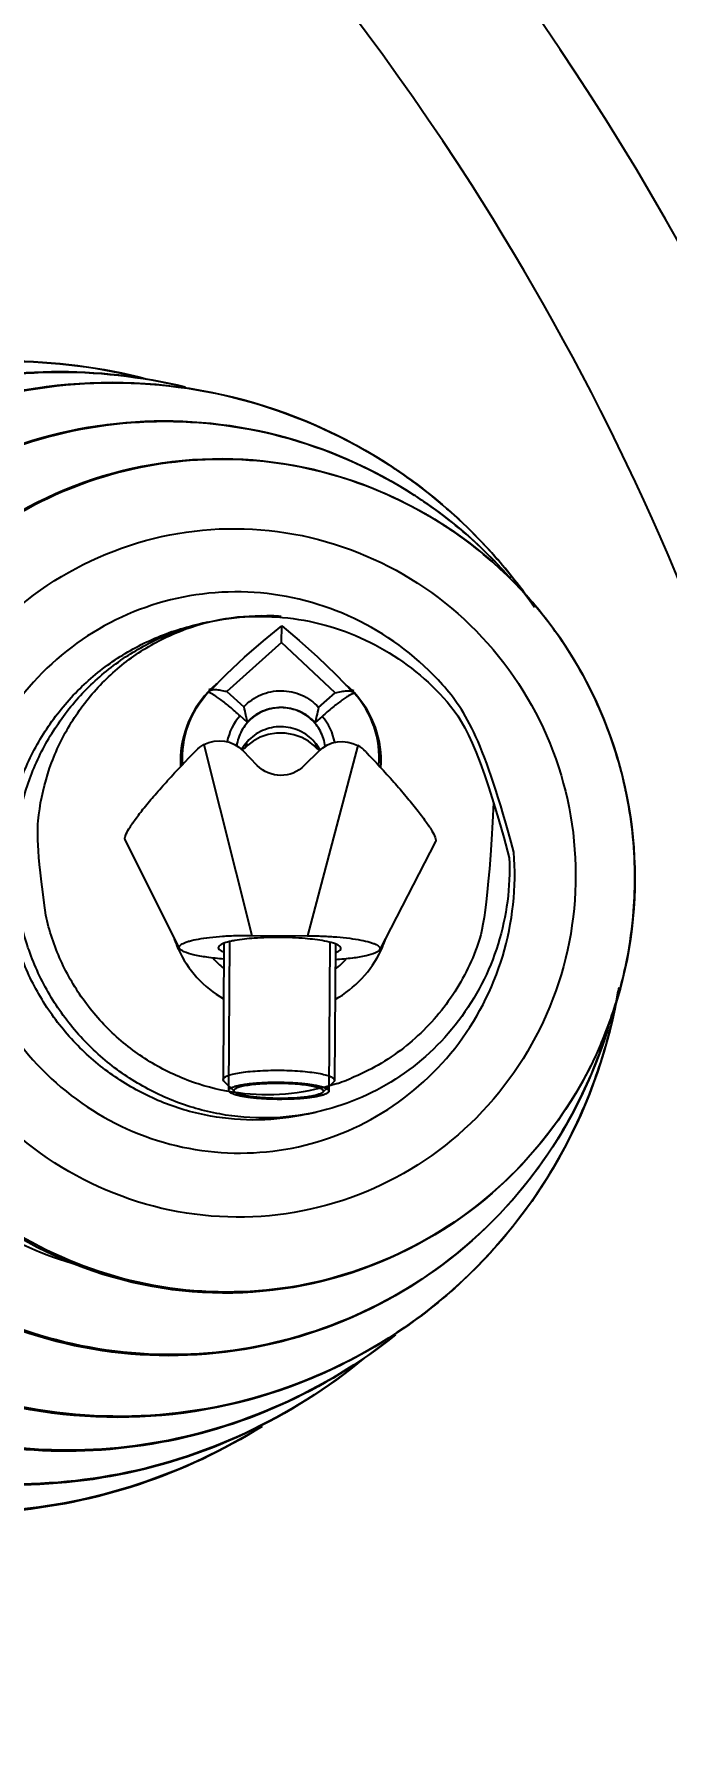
# Model space of a CAD drawing. Extents: x 4438 to 384502, y -178203 to -21188.
# Drawn here: x 374625.8 to 374661.3, y -176937.9 to -176841.7 of the extents above; entities that cross this region are included whole.
import ezdxf

# ---------------------------------------------------------------- set-up
doc = ezdxf.new("R2010")
doc.units = 0
doc.header["$LTSCALE"] = 8
doc.header["$MEASUREMENT"] = 0
doc.layers.get('0').update_dxf_attribs({"linetype": 'CONTINUOUS'})
doc.layers.get('DEFPOINTS').update_dxf_attribs({"linetype": 'CONTINUOUS'})
doc.layers.add('PL', color=5, linetype='CONTINUOUS')
doc.styles.add('DFT', font='simplex', dxfattribs={"width": 0.67, "bigfont": 'dft'})
doc.dimstyles.new('INTE$0', dxfattribs={"dimscale": 5, "dimtxt": 4, "dimasz": 3, "dimexe": 3, "dimexo": 0, "dimgap": 1, "dimtad": 1, "dimdec": 3, "dimdsep": 46, "dimtxsty": 'DFT', "dimcen": 0, "dimclrd": 3, "dimclre": 3, "dimclrt": 6, "dimadec": 0, "dimazin": 0, "dimtfac": 1, "dimtdec": 3, "dimtix": 1, "dimtmove": 1, "dimatfit": 0, "dimfxl": 1, "dimtolj": 1, "dimtzin": 0, "dimarcsym": 0})

# ---------------------------------------------------------------- blocks, each defined once
blk = doc.blocks.new('*D5')
at = {"color": 3, "lineweight": -2, "transparency": 16777216}
for p, q in [((374336.405, -176934.031), (374336.405, -177259.173)), ((374719.272, -176936.172), (374719.272, -177259.173)), ((374366.405, -177244.173), (374689.272, -177244.173))]:
    blk.add_line(p, q, dxfattribs=at)
at = {"color": 3, "transparency": 16777216}
for points in [[(374366.405, -177239.173), (374366.405, -177249.173), (374336.405, -177244.173)], [(374689.272, -177239.173), (374689.272, -177249.173), (374719.272, -177244.173)]]:
    blk.add_solid(points, dxfattribs=at)
at = {"layer": 'DEFPOINTS', "color": 0, "transparency": 16777216}
for p in [(374336.405, -176934.031), (374719.272, -176936.172), (374719.272, -177244.173)]:
    blk.add_point(p, dxfattribs=at)
at = {"color": 6, "transparency": 16777216, "insert": (374527.838, -177209.173), "char_height": 45, "attachment_point": 5, "style": 'DFT'}
blk.add_mtext('\\A1;680', dxfattribs=at)

msp = doc.modelspace()

# ---------------------------------------------------------------- linework, layer by layer
at = {"layer": 'PL', "color": 7, "ltscale": 0.5}
for p, q in [((374635.007, -176874.86), (374635.531, -176874.744)), ((374639.692, -176875.884), (374639.698, -176874.949)), ((374639.692, -176875.884), (374636.614, -176878.647)), ((374642.699, -176878.717), (374639.692, -176875.884)), ((374642.739, -176877.681), (374643.708, -176878.693)), ((374635.642, -176878.634), (374635.598, -176878.699)), ((374636.614, -176878.647), (374637.57, -176879.503)), ((374641.768, -176879.53), (374642.699, -176878.717)), ((374643.708, -176878.693), (374643.748, -176878.751)), ((374637.752, -176880.363), (374637.358, -176880.006)), ((374641.973, -176880.035), (374641.575, -176880.387)), ((374635.327, -176881.623), (374638.02, -176892.341)), ((374637.504, -176881.818), (374637.555, -176881.864)), ((374638.326, -176882.788), (374637.528, -176881.969)), ((374637.607, -176881.84), (374637.555, -176881.864)), ((374641.778, -176881.996), (374640.969, -176882.805)), ((374643.984, -176881.678), (374641.154, -176892.361)), ((374641.7, -176881.866), (374641.753, -176881.891)), ((374641.753, -176881.891), (374641.804, -176881.846)), ((374633.957, -176893.073), (374630.9, -176886.963)), ((374648.342, -176887.074), (374645.207, -176893.145)), ((374636.451, -176892.784), (374636.402, -176900.437)), ((374636.765, -176892.693), (374636.711, -176901.057)), ((374638.02, -176892.341), (374641.154, -176892.361)), ((374642.405, -176892.729), (374642.351, -176901.093)), ((374642.717, -176892.824), (374642.669, -176900.477)), ((374658.069, -176897.454), (374658.055, -176897.499)), ((374636.449, -176900.531), (374636.402, -176900.437)), ((374637.062, -176901.134), (374636.449, -176900.531)), ((374641.999, -176901.165), (374642.62, -176900.57)), ((374642.669, -176900.477), (374642.62, -176900.57)), ((374641.111, -176902.393), (374641.635, -176902.277))]:
    msp.add_line(p, q, dxfattribs=at)
for points in [[(374635.642, -176878.634), (374636.591, -176877.669), (374637.615, -176876.704), (374638.669, -176875.784), (374639.698, -176874.949)], [(374639.698, -176874.949), (374640.681, -176875.769), (374641.713, -176876.69), (374642.739, -176877.681)], [(374641.7, -176881.866), (374641.508, -176881.675), (374641.204, -176881.438), (374640.823, -176881.224), (374640.381, -176881.064), (374639.902, -176880.977), (374639.409, -176880.975), (374638.929, -176881.057), (374638.486, -176881.212), (374638.103, -176881.422), (374637.797, -176881.655), (374637.607, -176881.84)]]:
    msp.add_lwpolyline(points, dxfattribs=at)
for centre, radius, start, end in [((374527.976, -176928.463), 162.592, 283.81178, 63.75286), ((374527.882, -176928.377), 153.659, 270, 65.70221), ((374527.972, -176928.528), 145.332, 32.63286, 69.56606), ((374527.972, -176928.528), 145.332, 4.32637, 32.63286), ((374630.038, -176890.066), 28.809, 55.60915, 57.08141), ((374629.898, -176890.26), 29.048, 45.88077, 55.59675), ((374633.006, -176889.441), 26.013, 55.62243, 57.08217), ((374632.879, -176889.616), 26.229, 45.88282, 55.60997), ((374636.223, -176888.699), 23.135, 59.32168, 60.08068), ((374636.097, -176888.895), 23.368, 48.12558, 59.30186), ((374629.828, -176890.326), 29.144, 41.36168, 45.87199), ((374632.822, -176889.67), 26.307, 41.67777, 45.87456), ((374636.04, -176888.951), 23.448, 43.48864, 48.11431), ((374629.714, -176890.426), 29.295, 34.72451, 41.36135), ((374632.756, -176889.73), 26.396, 41.37155, 41.67986), ((374635.937, -176889.048), 23.59, 36.21613, 43.48772), ((374638.492, -176888.1), 13.681, 102.5005, 104.74125), ((374638.576, -176886.85), 12.473, 86.33177, 88.66607), ((374638.575, -176886.849), 12.472, 84.99182, 86.33112), ((374635.878, -176889.086), 23.659, 29.19099, 36.20484), ((374635.859, -176889.097), 23.682, 24.33792, 29.19203), ((374639.649, -176882.552), 5.64, 136.43238, 182.92168), ((374639.654, -176882.557), 5.646, 135.64823, 136.4324), ((374639.585, -176882.409), 5.475, 136.25403, 137.06537), ((374639.587, -176890.91), 12.989, 107.37221, 107.82554), ((374639.651, -176882.554), 5.642, 129.48035, 135.64721), ((374639.586, -176882.41), 5.476, 135.32424, 136.25403), ((374639.597, -176882.421), 5.492, 131.94917, 135.32266), ((374639.647, -176882.554), 5.643, 43.55461, 50.1116), ((374639.704, -176882.421), 5.491, 42.94736, 47.93018), ((374639.606, -176890.91), 12.989, 71.42395, 71.90629), ((374639.716, -176882.41), 5.475, 42.21536, 42.94381), ((374639.645, -176882.557), 5.646, 42.84903, 43.55326), ((374639.649, -176882.552), 5.64, 356.35001, 42.84894), ((374635.719, -176889.153), 23.833, 13.11151, 24.32117), ((374639.588, -176882.022), 3.007, 137.88462, 169.35266), ((374639.717, -176882.023), 3.007, 9.91692, 41.38757), ((374639.612, -176883.107), 2.477, 138.13514, 150.93246), ((374639.68, -176883.108), 2.477, 28.33732, 41.13468), ((374635.923, -176889.1), 23.622, 12.5001, 13.09909), ((374635.921, -176889.1), 23.623, 11.87201, 12.49989), ((374635.716, -176889.138), 23.833, 0.67947, 11.85978), ((374635.864, -176889.13), 23.684, 355.58014, 0.66254), ((374635.892, -176889.132), 23.656, 348.79747, 355.58123), ((374639.452, -176890.567), 6.122, 197.83255, 204.52183), ((374639.527, -176890.523), 6.209, 204.5983, 240.0817), ((374639.745, -176890.569), 6.122, 334.74799, 341.43726), ((374639.557, -176890.3), 4.991, 221.82122, 231.19261), ((374639.67, -176890.524), 6.209, 299.18812, 334.67152), ((374639.643, -176890.301), 4.991, 308.07721, 317.4486), ((374635.957, -176889.14), 23.591, 340.97872, 348.78622), ((374629.735, -176890.522), 29.296, 343.21187, 350.27713), ((374636.105, -176889.19), 23.435, 336.89057, 340.97611), ((374632.874, -176889.895), 26.304, 339.12982, 343.19682), ((374632.951, -176889.92), 26.224, 328.2062, 339.12101), ((374629.893, -176890.569), 29.132, 339.13141, 343.21043), ((374638.874, -176888.829), 12.473, 288.46884, 290.80316), ((374638.874, -176888.83), 12.472, 290.80381, 292.14309), ((374629.978, -176890.596), 29.042, 328.23662, 339.12259), ((374633.165, -176890.043), 25.977, 327.92483, 328.18686), ((374630.215, -176890.732), 28.77, 327.92482, 328.21746), ((374527.972, -176928.528), 145.332, 283.72929, 4.32637)]:
    msp.add_arc(centre, radius, start, end, dxfattribs=at)
at = {"layer": 'PL', "color": 7, "ltscale": 0.5, "extrusion": (0, 0, -1)}
for centre, start_param, end_param in [((374636.198, -176883.331), -0.488239, 0.779568), ((374643.091, -176883.375), -0.779568, 0.488239), ((374639.657, -176881.425), 2.362024, 3.921161)]:
    msp.add_ellipse(centre, major_axis=(0.012, 1.928), ratio=0.975113, start_param=start_param, end_param=end_param, dxfattribs=at)
at = {"layer": 'PL', "color": 7, "ltscale": 0.5}
for points, knots in [([(374593.999, -176898.394), (374593.419, -176895.779), (374592.917, -176890.381), (374594.204, -176882.381), (374597.446, -176874.97), (374602.439, -176868.635), (374608.862, -176863.788), (374616.299, -176860.748), (374624.26, -176859.713), (374629.581, -176860.407), (374632.143, -176861.083)], [0, 0, 0, 0, 0.125926, 0.251647, 0.377035, 0.502024, 0.626659, 0.751072, 0.875453, 1, 1, 1, 1]), ([(374594.148, -176898.361), (374593.569, -176895.751), (374593.067, -176890.364), (374594.346, -176882.381), (374597.572, -176874.987), (374602.54, -176868.666), (374608.931, -176863.826), (374616.333, -176860.785), (374624.26, -176859.739), (374629.561, -176860.42), (374632.114, -176861.089)], [0, 0, 0, 0, 0.126092, 0.251944, 0.377405, 0.502395, 0.626965, 0.751271, 0.875538, 1, 1, 1, 1]), ([(374598.138, -176897.477), (374597.586, -176894.985), (374597.103, -176889.846), (374598.305, -176882.224), (374601.355, -176875.15), (374606.066, -176869.082), (374612.138, -176864.408), (374619.186, -176861.429), (374626.753, -176860.337), (374631.829, -176860.917), (374634.28, -176861.519)], [0, 0, 0, 0, 0.125918, 0.251632, 0.377024, 0.502022, 0.626668, 0.751088, 0.875467, 1, 1, 1, 1]), ([(374598.288, -176897.444), (374597.737, -176894.958), (374597.253, -176889.833), (374598.445, -176882.231), (374601.476, -176875.176), (374606.157, -176869.123), (374612.193, -176864.455), (374619.201, -176861.473), (374626.729, -176860.366), (374631.784, -176860.927), (374634.225, -176861.519)], [0, 0, 0, 0, 0.12609, 0.251941, 0.377409, 0.50241, 0.626991, 0.751302, 0.875561, 1, 1, 1, 1]), ([(374602.278, -176896.559), (374601.559, -176893.315), (374601.225, -176886.537), (374604.142, -176876.843), (374610.134, -176868.712), (374618.511, -176863.121), (374628.284, -176860.739), (374638.293, -176861.853), (374647.342, -176866.309), (374652.042, -176871.172), (374653.909, -176873.907)], [0, 0, 0, 0, 0.125834, 0.25133, 0.376313, 0.500834, 0.625157, 0.749637, 0.874558, 1, 1, 1, 1]), ([(374602.427, -176896.526), (374601.812, -176893.751), (374601.388, -176887.996), (374603.248, -176879.583), (374607.443, -176872.082), (374613.618, -176866.15), (374621.243, -176862.3), (374629.659, -176860.87), (374638.129, -176861.98), (374643.331, -176864.353), (374645.694, -176865.883)], [0, 0, 0, 0, 0.126096, 0.251883, 0.377177, 0.501939, 0.626317, 0.750589, 0.875069, 1, 1, 1, 1]), ([(374607.924, -176895.307), (374607.305, -176892.515), (374606.973, -176886.692), (374609.279, -176878.3), (374614.144, -176871.106), (374621.059, -176865.895), (374629.285, -176863.232), (374637.934, -176863.408), (374646.067, -176866.391), (374650.575, -176870.046), (374652.469, -176872.173)], [0, 0, 0, 0, 0.125851, 0.251396, 0.376468, 0.501089, 0.625466, 0.749913, 0.874712, 1, 1, 1, 1]), ([(374608.074, -176895.274), (374607.518, -176892.769), (374607.135, -176887.572), (374608.815, -176879.975), (374612.603, -176873.202), (374618.179, -176867.846), (374625.063, -176864.37), (374632.663, -176863.078), (374640.31, -176864.08), (374645.008, -176866.223), (374647.142, -176867.604)], [0, 0, 0, 0, 0.126096, 0.251883, 0.377177, 0.501939, 0.626317, 0.750589, 0.875069, 1, 1, 1, 1]), ([(374613.78, -176894.009), (374613.121, -176891.033), (374612.959, -176884.768), (374616.284, -176876.045), (374622.675, -176869.265), (374631.172, -176865.495), (374640.466, -176865.32), (374649.124, -176868.765), (374655.824, -176875.266), (374658.325, -176881.012), (374658.985, -176883.987)], [0, 0, 0, 0, 0.125688, 0.250971, 0.375687, 0.5, 0.624313, 0.749029, 0.874312, 1, 1, 1, 1]), ([(374613.93, -176893.976), (374613.445, -176891.789), (374613.096, -176887.257), (374614.498, -176880.616), (374617.706, -176874.653), (374622.462, -176869.869), (374628.375, -176866.658), (374634.958, -176865.291), (374641.658, -176865.877), (374645.84, -176867.54), (374647.762, -176868.646)], [0, 0, 0, 0, 0.126103, 0.251905, 0.377233, 0.502037, 0.626446, 0.750716, 0.875152, 1, 1, 1, 1]), ([(374618.514, -176892.96), (374617.969, -176890.503), (374617.835, -176885.333), (374620.573, -176878.136), (374625.837, -176872.545), (374632.834, -176869.439), (374640.489, -176869.297), (374647.622, -176872.14), (374653.145, -176877.505), (374655.209, -176882.247), (374655.753, -176884.704)], [0, 0, 0, 0, 0.12586, 0.251216, 0.375861, 0.5, 0.624139, 0.748784, 0.87414, 1, 1, 1, 1]), ([(374652.747, -176887.667), (374651.088, -176881.452), (374649.017, -176878.017), (374644.28, -176874.376), (374638.554, -176872.73), (374632.64, -176873.325), (374627.368, -176876.077), (374623.477, -176880.6), (374621.499, -176886.246), (374621.638, -176890.26), (374622.062, -176892.173)], [0, 0, 0, 0, 0.125793, 0.250987, 0.375513, 0.499648, 0.623881, 0.748647, 0.874088, 1, 1, 1, 1]), ([(374624.496, -176891.633), (374624.297, -176890.734), (374624.072, -176888.892), (374624.272, -176886.123), (374625.001, -176883.449), (374626.233, -176880.973), (374627.919, -176878.79), (374629.995, -176876.986), (374632.381, -176875.629), (374634.121, -176875.057), (374635.007, -176874.86)], [0, 0, 0, 0, 0.125913, 0.251684, 0.377201, 0.502384, 0.627204, 0.751688, 0.875914, 1, 1, 1, 1]), ([(374625.02, -176891.517), (374624.826, -176890.64), (374624.602, -176888.844), (374624.778, -176886.142), (374625.458, -176883.525), (374626.619, -176881.09), (374628.217, -176878.926), (374630.195, -176877.112), (374632.479, -176875.715), (374634.154, -176875.095), (374635.011, -176874.87)], [0, 0, 0, 0, 0.125891, 0.251644, 0.377157, 0.502347, 0.627183, 0.751685, 0.875922, 1, 1, 1, 1]), ([(374626.435, -176891.203), (374625.917, -176887.354), (374625.957, -176885.553), (374626.568, -176882.927), (374627.703, -176880.486), (374629.313, -176878.339), (374631.329, -176876.578), (374633.664, -176875.282), (374636.213, -176874.506), (374637.985, -176874.359), (374638.866, -176874.38)], [0, 0, 0, 0, 0.125969, 0.251776, 0.3773, 0.502458, 0.627231, 0.751668, 0.875875, 1, 1, 1, 1]), ([(374635.531, -176874.744), (374637.1, -176874.396), (374640.394, -176874.257), (374645.09, -176875.768), (374649.002, -176878.798), (374650.78, -176881.599), (374652.49, -176887.993)], [0, 0, 0, 0, 0.248744, 0.498168, 0.748628, 1, 1, 1, 1]), ([(374634.137, -176882.724), (374634.087, -176881.996), (374634.291, -176880.502), (374635.078, -176879.216), (374635.577, -176878.68)], [0, 0, 0, 0, 0.499091, 1, 1, 1, 1]), ([(374637.358, -176880.006), (374637.168, -176879.833), (374636.809, -176879.518), (374636.366, -176879.162), (374636.054, -176878.937), (374635.869, -176878.817), (374635.722, -176878.738), (374635.634, -176878.704), (374635.598, -176878.699)], [0, 0, 0, 0, 0.349189, 0.650231, 0.773187, 0.873677, 0.949562, 1, 1, 1, 1]), ([(374636.614, -176878.647), (374636.499, -176878.624), (374636.293, -176878.58), (374636.016, -176878.537), (374635.797, -176878.538), (374635.679, -176878.596), (374635.642, -176878.634)], [0, 0, 0, 0, 0.351742, 0.630747, 0.839603, 1, 1, 1, 1]), ([(374637.57, -176879.503), (374637.834, -176879.216), (374638.494, -176878.749), (374639.675, -176878.511), (374640.854, -176878.764), (374641.507, -176879.24), (374641.768, -176879.53)], [0, 0, 0, 0, 0.249441, 0.5, 0.750559, 1, 1, 1, 1]), ([(374643.748, -176878.751), (374643.711, -176878.756), (374643.623, -176878.789), (374643.475, -176878.867), (374643.288, -176878.984), (374642.973, -176879.205), (374642.527, -176879.555), (374642.164, -176879.865), (374641.973, -176880.035)], [0, 0, 0, 0, 0.050808, 0.126959, 0.227592, 0.350569, 0.651343, 1, 1, 1, 1]), ([(374642.699, -176878.717), (374642.819, -176878.691), (374643.038, -176878.643), (374643.365, -176878.584), (374643.625, -176878.602), (374643.708, -176878.693)], [0, 0, 0, 0, 0.358163, 0.640854, 1, 1, 1, 1]), ([(374645.159, -176882.794), (374645.218, -176882.067), (374645.034, -176880.57), (374644.263, -176879.273), (374643.771, -176878.731)], [0, 0, 0, 0, 0.499091, 1, 1, 1, 1]), ([(374639.669, -176879.546), (374639.369, -176879.544), (374638.764, -176879.648), (374637.974, -176880.11), (374637.398, -176880.816), (374637.208, -176881.395), (374637.168, -176881.688)], [0, 0, 0, 0, 0.251571, 0.50228, 0.751686, 1, 1, 1, 1]), ([(374637.57, -176879.503), (374637.603, -176879.67), (374637.669, -176879.955), (374637.731, -176880.241), (374637.752, -176880.363)], [0, 0, 0, 0, 0.579834, 1, 1, 1, 1]), ([(374641.575, -176880.387), (374641.337, -176880.124), (374640.741, -176879.693), (374639.669, -176879.465), (374638.594, -176879.68), (374637.993, -176880.103), (374637.752, -176880.363)], [0, 0, 0, 0, 0.249439, 0.5, 0.750561, 1, 1, 1, 1]), ([(374642.141, -176881.72), (374642.105, -176881.426), (374641.923, -176880.845), (374641.356, -176880.131), (374640.572, -176879.66), (374639.968, -176879.548), (374639.669, -176879.546)], [0, 0, 0, 0, 0.248314, 0.49772, 0.748429, 1, 1, 1, 1]), ([(374641.768, -176879.53), (374641.732, -176879.696), (374641.663, -176879.981), (374641.597, -176880.266), (374641.575, -176880.387)], [0, 0, 0, 0, 0.579834, 1, 1, 1, 1]), ([(374639.662, -176880.619), (374639.308, -176880.617), (374638.593, -176880.763), (374638.002, -176881.192), (374637.767, -176881.454)], [0, 0, 0, 0, 0.501149, 1, 1, 1, 1]), ([(374641.546, -176881.478), (374641.314, -176881.213), (374640.728, -176880.776), (374640.015, -176880.622), (374639.662, -176880.619)], [0, 0, 0, 0, 0.498851, 1, 1, 1, 1]), ([(374637.729, -176881.514), (374637.715, -176881.58), (374637.692, -176881.673), (374637.648, -176881.781), (374637.622, -176881.824), (374637.607, -176881.84)], [0, 0, 0, 0, 0.575562, 0.812449, 1, 1, 1, 1]), ([(374641.582, -176881.539), (374641.596, -176881.605), (374641.618, -176881.698), (374641.66, -176881.806), (374641.686, -176881.85), (374641.7, -176881.866)], [0, 0, 0, 0, 0.575562, 0.812449, 1, 1, 1, 1]), ([(374630.9, -176886.963), (374630.886, -176886.936), (374630.883, -176886.855), (374630.945, -176886.644), (374631.142, -176886.289), (374631.498, -176885.772), (374631.992, -176885.137), (374632.6, -176884.413), (374633.562, -176883.329), (374634.341, -176882.509), (374634.885, -176881.955)], [0, 0, 0, 0, 0.01417, 0.035355, 0.102255, 0.200919, 0.327029, 0.475207, 0.640032, 1, 1, 1, 1]), ([(374644.421, -176882.016), (374644.958, -176882.576), (374645.726, -176883.406), (374646.675, -176884.502), (374647.274, -176885.234), (374647.759, -176885.876), (374648.108, -176886.397), (374648.301, -176886.755), (374648.36, -176886.966), (374648.356, -176887.047), (374648.342, -176887.074)], [0, 0, 0, 0, 0.359968, 0.524793, 0.672971, 0.799081, 0.897745, 0.964645, 0.98583, 1, 1, 1, 1]), ([(374658.985, -176883.987), (374659.645, -176886.963), (374659.806, -176893.228), (374656.481, -176901.951), (374650.09, -176908.732), (374641.593, -176912.501), (374632.299, -176912.676), (374623.641, -176909.232), (374616.941, -176902.731), (374614.44, -176896.985), (374613.78, -176894.009)], [0, 0, 0, 0, 0.125688, 0.250971, 0.375687, 0.5, 0.624313, 0.749029, 0.874312, 1, 1, 1, 1]), ([(374655.753, -176884.704), (374656.298, -176887.16), (374656.432, -176892.33), (374653.694, -176899.527), (374648.43, -176905.118), (374641.433, -176908.224), (374633.778, -176908.366), (374626.645, -176905.524), (374621.121, -176900.158), (374619.058, -176895.416), (374618.514, -176892.96)], [0, 0, 0, 0, 0.12586, 0.251216, 0.375861, 0.5, 0.624139, 0.748784, 0.87414, 1, 1, 1, 1]), ([(374651.608, -176884.893), (374651.28, -176890.984), (374650.742, -176893.254), (374649.063, -176896.308), (374646.638, -176898.794), (374644.631, -176899.952), (374643.575, -176900.382)], [0, 0, 0, 0, 0.251375, 0.501829, 0.751298, 1, 1, 1, 1]), ([(374622.062, -176892.173), (374622.486, -176894.086), (374624.057, -176897.783), (374628.236, -176902.064), (374633.675, -176904.518), (374639.616, -176904.784), (374645.228, -176902.824), (374649.721, -176898.91), (374652.475, -176893.607), (374652.899, -176889.619), (374652.747, -176887.667)], [0, 0, 0, 0, 0.125912, 0.251353, 0.376118, 0.500351, 0.624486, 0.749012, 0.874207, 1, 1, 1, 1]), ([(374652.49, -176887.993), (374652.558, -176889.616), (374652.132, -176892.907), (374649.867, -176897.307), (374646.249, -176900.662), (374643.204, -176901.929), (374641.635, -176902.277)], [0, 0, 0, 0, 0.251373, 0.501833, 0.751256, 1, 1, 1, 1]), ([(374642.825, -176900.66), (374641.989, -176900.939), (374640.253, -176901.32), (374637.588, -176901.33), (374634.975, -176900.779), (374632.53, -176899.691), (374630.358, -176898.113), (374628.555, -176896.116), (374627.197, -176893.786), (374626.629, -176892.076), (374626.435, -176891.203)], [0, 0, 0, 0, 0.124125, 0.248332, 0.372769, 0.497542, 0.6227, 0.748224, 0.874031, 1, 1, 1, 1]), ([(374641.111, -176902.393), (374640.225, -176902.589), (374638.406, -176902.806), (374635.67, -176902.584), (374633.026, -176901.826), (374630.575, -176900.561), (374628.413, -176898.837), (374626.622, -176896.722), (374625.27, -176894.297), (374624.696, -176892.533), (374624.496, -176891.633)], [0, 0, 0, 0, 0.124086, 0.248312, 0.372796, 0.497616, 0.622799, 0.748316, 0.874087, 1, 1, 1, 1]), ([(374641.635, -176902.277), (374640.748, -176902.473), (374638.93, -176902.69), (374636.194, -176902.468), (374633.55, -176901.71), (374631.099, -176900.445), (374628.937, -176898.721), (374627.146, -176896.606), (374625.794, -176894.181), (374625.22, -176892.417), (374625.02, -176891.517)], [0, 0, 0, 0, 0.124086, 0.248312, 0.372796, 0.497616, 0.622799, 0.748317, 0.874086, 1, 1, 1, 1]), ([(374633.957, -176893.073), (374633.946, -176893.051), (374633.934, -176892.998), (374633.973, -176892.918), (374634.052, -176892.848), (374634.17, -176892.781), (374634.328, -176892.717), (374634.611, -176892.628), (374635.055, -176892.534), (374635.679, -176892.447), (374636.402, -176892.383), (374637.194, -176892.345), (374637.741, -176892.339), (374638.02, -176892.341)], [0, 0, 0, 0, 0.01717, 0.035271, 0.058908, 0.090149, 0.129738, 0.177776, 0.297768, 0.446341, 0.617632, 0.804768, 1, 1, 1, 1]), ([(374636.44, -176893.672), (374636.122, -176893.647), (374635.546, -176893.588), (374634.797, -176893.457), (374634.307, -176893.32), (374634.054, -176893.185), (374633.977, -176893.111), (374633.957, -176893.073)], [0, 0, 0, 0, 0.368655, 0.668585, 0.880719, 0.951125, 1, 1, 1, 1]), ([(374636.448, -176892.784), (374636.393, -176892.804), (374636.3, -176892.843), (374636.192, -176892.913), (374636.13, -176892.993), (374636.136, -176893.052), (374636.147, -176893.075)], [0, 0, 0, 0, 0.379029, 0.650144, 0.838695, 1, 1, 1, 1]), ([(374636.147, -176893.075), (374636.167, -176893.117), (374636.265, -176893.199), (374636.375, -176893.247), (374636.444, -176893.273)], [0, 0, 0, 0, 0.383792, 1, 1, 1, 1]), ([(374637.059, -176892.631), (374636.996, -176892.642), (374636.79, -176892.682), (374636.585, -176892.733), (374636.448, -176892.784)], [0, 0, 0, 0, 0.303775, 1, 1, 1, 1]), ([(374642.111, -176892.663), (374641.75, -176892.594), (374640.909, -176892.496), (374639.586, -176892.442), (374638.263, -176892.479), (374637.421, -176892.566), (374637.059, -176892.631)], [0, 0, 0, 0, 0.217421, 0.5, 0.782579, 1, 1, 1, 1]), ([(374641.154, -176892.361), (374641.433, -176892.363), (374641.98, -176892.376), (374642.771, -176892.423), (374643.493, -176892.497), (374644.116, -176892.592), (374644.558, -176892.692), (374644.841, -176892.784), (374644.998, -176892.85), (374645.115, -176892.919), (374645.193, -176892.99), (374645.231, -176893.07), (374645.218, -176893.123), (374645.207, -176893.145)], [0, 0, 0, 0, 0.195232, 0.382368, 0.553659, 0.702232, 0.822224, 0.870262, 0.909851, 0.941092, 0.964729, 0.98283, 1, 1, 1, 1]), ([(374642.721, -176892.824), (374642.681, -176892.809), (374642.482, -176892.74), (374642.276, -176892.694), (374642.111, -176892.663)], [0, 0, 0, 0, 0.199616, 1, 1, 1, 1]), ([(374645.207, -176893.145), (374645.187, -176893.182), (374645.109, -176893.255), (374644.854, -176893.387), (374644.363, -176893.518), (374643.612, -176893.64), (374643.035, -176893.691), (374642.716, -176893.712)], [0, 0, 0, 0, 0.048875, 0.119281, 0.331415, 0.631345, 1, 1, 1, 1]), ([(374642.717, -176893.313), (374642.787, -176893.287), (374642.898, -176893.241), (374642.997, -176893.16), (374643.017, -176893.119)], [0, 0, 0, 0, 0.616213, 1, 1, 1, 1]), ([(374643.017, -176893.119), (374643.028, -176893.096), (374643.035, -176893.037), (374642.975, -176892.956), (374642.867, -176892.885), (374642.775, -176892.845), (374642.721, -176892.824)], [0, 0, 0, 0, 0.16131, 0.349862, 0.620976, 1, 1, 1, 1]), ([(374657.659, -176898.388), (374656.707, -176900.618), (374654.092, -176904.799), (374648.44, -176909.517), (374641.606, -176912.228), (374634.267, -176912.656), (374627.147, -176910.763), (374620.945, -176906.738), (374616.265, -176900.988), (374614.458, -176896.359), (374613.93, -176893.976)], [0, 0, 0, 0, 0.12518, 0.249812, 0.374103, 0.498395, 0.623028, 0.748208, 0.87393, 1, 1, 1, 1]), ([(374628.276, -176910.884), (374624.491, -176909.822), (374617.359, -176905.504), (374613.514, -176898.122), (374612.658, -176894.258)], [0, 0, 0, 0, 0.498314, 1, 1, 1, 1]), ([(374658.645, -176895.267), (374658.109, -176898.535), (374655.905, -176904.929), (374649.586, -176912.793), (374640.986, -176918.032), (374631.122, -176920.003), (374621.167, -176918.477), (374612.299, -176913.64), (374605.559, -176906.087), (374602.997, -176899.802), (374602.278, -176896.559)], [0, 0, 0, 0, 0.125442, 0.250362, 0.374842, 0.499165, 0.623687, 0.748669, 0.874166, 1, 1, 1, 1]), ([(374658.071, -176897.453), (374657.253, -176900.18), (374654.711, -176905.398), (374648.601, -176911.537), (374640.836, -176915.351), (374632.256, -176916.412), (374623.787, -176914.611), (374616.338, -176910.147), (374610.703, -176903.517), (374608.543, -176898.1), (374607.924, -176895.307)], [0, 0, 0, 0, 0.125287, 0.250086, 0.374533, 0.498911, 0.623531, 0.748604, 0.874149, 1, 1, 1, 1]), ([(374655.177, -176903.837), (374653.827, -176905.992), (374650.475, -176909.92), (374643.968, -176914.06), (374636.534, -176916.103), (374628.825, -176915.862), (374621.508, -176913.364), (374615.212, -176908.827), (374610.478, -176902.652), (374608.629, -176897.779), (374608.074, -176895.274)], [0, 0, 0, 0, 0.124931, 0.249411, 0.373683, 0.498061, 0.622823, 0.748117, 0.873904, 1, 1, 1, 1]), ([(374654.593, -176906.009), (374653.098, -176908.395), (374649.386, -176912.745), (374642.179, -176917.331), (374633.947, -176919.593), (374625.409, -176919.327), (374617.305, -176916.56), (374610.332, -176911.535), (374605.09, -176904.696), (374603.042, -176899.3), (374602.427, -176896.526)], [0, 0, 0, 0, 0.124931, 0.249411, 0.373683, 0.498061, 0.622823, 0.748117, 0.873904, 1, 1, 1, 1]), ([(374646.095, -176914.787), (374644.129, -176916.369), (374639.773, -176919.041), (374632.453, -176921.251), (374624.806, -176921.531), (374617.326, -176919.862), (374610.491, -176916.353), (374604.737, -176911.231), (374600.425, -176904.831), (374598.691, -176899.968), (374598.138, -176897.477)], [0, 0, 0, 0, 0.124533, 0.248912, 0.373332, 0.497978, 0.622976, 0.748368, 0.874082, 1, 1, 1, 1]), ([(374646.043, -176914.812), (374644.081, -176916.38), (374639.737, -176919.026), (374632.446, -176921.205), (374624.834, -176921.465), (374617.39, -176919.786), (374610.589, -176916.278), (374604.86, -176911.165), (374600.567, -176904.779), (374598.839, -176899.929), (374598.288, -176897.444)], [0, 0, 0, 0, 0.124439, 0.248698, 0.373009, 0.49759, 0.622591, 0.748059, 0.87391, 1, 1, 1, 1]), ([(374644.343, -176916.085), (374642.307, -176917.781), (374637.779, -176920.66), (374630.125, -176923.088), (374622.099, -176923.477), (374614.229, -176921.799), (374607.025, -176918.169), (374600.954, -176912.822), (374596.405, -176906.115), (374594.579, -176901.01), (374593.999, -176898.394)], [0, 0, 0, 0, 0.124548, 0.248928, 0.373341, 0.497976, 0.622965, 0.748353, 0.874074, 1, 1, 1, 1]), ([(374644.312, -176916.094), (374642.281, -176917.779), (374637.764, -176920.637), (374630.138, -176923.04), (374622.143, -176923.413), (374614.305, -176921.728), (374607.13, -176918.099), (374601.082, -176912.761), (374596.548, -176906.066), (374594.727, -176900.972), (374594.148, -176898.361)], [0, 0, 0, 0, 0.124462, 0.248729, 0.373035, 0.497605, 0.622595, 0.748056, 0.873908, 1, 1, 1, 1]), ([(374638.601, -176919.934), (374634.315, -176922.637), (374624.247, -176926.004), (374608.634, -176923.386), (374595.93, -176913.863), (374591.27, -176904.251), (374590.161, -176899.245)], [0, 0, 0, 0, 0.248713, 0.497825, 0.748318, 1, 1, 1, 1]), ([(374638.516, -176919.966), (374634.241, -176922.636), (374624.212, -176925.946), (374608.682, -176923.292), (374596.051, -176913.781), (374591.416, -176904.202), (374590.31, -176899.212)], [0, 0, 0, 0, 0.248485, 0.497449, 0.748032, 1, 1, 1, 1]), ([(374636.402, -176900.437), (374636.402, -176900.397), (374636.453, -176900.333), (374636.543, -176900.277), (374636.699, -176900.206), (374636.961, -176900.13), (374637.348, -176900.055), (374637.818, -176899.994), (374638.557, -176899.933), (374639.139, -176899.918), (374639.539, -176899.921)], [0, 0, 0, 0, 0.037142, 0.064979, 0.1003, 0.193813, 0.316239, 0.463705, 0.631009, 1, 1, 1, 1]), ([(374636.839, -176900.915), (374636.868, -176900.903), (374636.912, -176900.886), (374636.963, -176900.866), (374636.992, -176900.855), (374637.014, -176900.846), (374637.032, -176900.839), (374637.046, -176900.833), (374637.056, -176900.83), (374637.063, -176900.827), (374637.067, -176900.825), (374637.071, -176900.824), (374637.073, -176900.823), (374637.075, -176900.823), (374637.079, -176900.822), (374637.087, -176900.82), (374637.099, -176900.817), (374637.115, -176900.813), (374637.132, -176900.809), (374637.153, -176900.804), (374637.191, -176900.795), (374637.246, -176900.783), (374637.3, -176900.77), (374637.343, -176900.76), (374637.37, -176900.753), (374637.392, -176900.748), (374637.404, -176900.745), (374637.412, -176900.743), (374637.416, -176900.742), (374637.421, -176900.741), (374637.428, -176900.741), (374637.436, -176900.739), (374637.45, -176900.737), (374637.467, -176900.735), (374637.494, -176900.731), (374637.528, -176900.725), (374637.569, -176900.719), (374637.609, -176900.713), (374637.65, -176900.707), (374637.691, -176900.701), (374637.732, -176900.695), (374637.766, -176900.69), (374637.793, -176900.685), (374637.813, -176900.682), (374637.83, -176900.68), (374637.842, -176900.678), (374637.849, -176900.677), (374637.854, -176900.676), (374637.86, -176900.676), (374637.868, -176900.675), (374637.882, -176900.674), (374637.902, -176900.672), (374637.926, -176900.669), (374637.959, -176900.666), (374637.999, -176900.663), (374638.048, -176900.658), (374638.096, -176900.653), (374638.145, -176900.649), (374638.193, -176900.644), (374638.241, -176900.64), (374638.29, -176900.635), (374638.326, -176900.632), (374638.351, -176900.629), (374638.361, -176900.628), (374638.369, -176900.628), (374638.377, -176900.627), (374638.393, -176900.626), (374638.415, -176900.625), (374638.451, -176900.623), (374638.495, -176900.621), (374638.566, -176900.618), (374638.655, -176900.613), (374638.762, -176900.608), (374638.842, -176900.604), (374638.896, -176900.601), (374638.918, -176900.6), (374638.936, -176900.599), (374638.954, -176900.599), (374638.987, -176900.598), (374639.033, -176900.598), (374639.107, -176900.597), (374639.2, -176900.596), (374639.349, -176900.594), (374639.46, -176900.593), (374639.534, -176900.592)], [0, 0, 0, 0, 0.0625, 0.09375, 0.109375, 0.125, 0.140625, 0.148438, 0.15625, 0.160156, 0.164062, 0.166016, 0.166992, 0.167969, 0.169922, 0.171875, 0.179688, 0.1875, 0.195312, 0.203125, 0.21875, 0.25, 0.28125, 0.296875, 0.3125, 0.320312, 0.328125, 0.330078, 0.332031, 0.333984, 0.335938, 0.339844, 0.34375, 0.351562, 0.359375, 0.375, 0.390625, 0.40625, 0.421875, 0.4375, 0.453125, 0.46875, 0.476562, 0.484375, 0.492188, 0.496094, 0.498047, 0.5, 0.501953, 0.503906, 0.507812, 0.515625, 0.523438, 0.53125, 0.546875, 0.5625, 0.578125, 0.59375, 0.609375, 0.625, 0.640625, 0.65625, 0.660156, 0.664062, 0.666016, 0.667969, 0.671875, 0.679688, 0.6875, 0.703125, 0.71875, 0.75, 0.78125, 0.8125, 0.820312, 0.828125, 0.832031, 0.835938, 0.84375, 0.859375, 0.875, 0.90625, 0.9375, 1, 1, 1, 1]), ([(374637.062, -176901.134), (374637.049, -176901.12), (374637.026, -176901.092), (374637.022, -176901.036), (374637.056, -176900.986), (374637.149, -176900.918), (374637.339, -176900.847), (374637.64, -176900.776), (374638.03, -176900.718), (374638.49, -176900.674), (374639, -176900.649), (374639.353, -176900.644), (374639.534, -176900.646)], [0, 0, 0, 0, 0.021151, 0.038599, 0.058582, 0.085557, 0.165948, 0.282386, 0.431009, 0.60553, 0.798116, 1, 1, 1, 1]), ([(374639.534, -176900.592), (374639.608, -176900.594), (374639.718, -176900.596), (374639.864, -176900.6), (374639.956, -176900.602), (374640.029, -176900.604), (374640.075, -176900.605), (374640.107, -176900.606), (374640.125, -176900.606), (374640.143, -176900.608), (374640.165, -176900.609), (374640.219, -176900.612), (374640.299, -176900.617), (374640.405, -176900.624), (374640.494, -176900.629), (374640.566, -176900.634), (374640.61, -176900.637), (374640.646, -176900.639), (374640.668, -176900.64), (374640.684, -176900.641), (374640.692, -176900.642), (374640.7, -176900.643), (374640.71, -176900.644), (374640.734, -176900.646), (374640.77, -176900.65), (374640.817, -176900.655), (374640.865, -176900.66), (374640.913, -176900.665), (374640.961, -176900.67), (374641.008, -176900.675), (374641.056, -176900.681), (374641.096, -176900.685), (374641.128, -176900.688), (374641.152, -176900.691), (374641.171, -176900.693), (374641.185, -176900.694), (374641.193, -176900.695), (374641.2, -176900.696), (374641.204, -176900.697), (374641.212, -176900.698), (374641.224, -176900.7), (374641.241, -176900.702), (374641.262, -176900.706), (374641.289, -176900.71), (374641.324, -176900.716), (374641.365, -176900.723), (374641.407, -176900.729), (374641.448, -176900.736), (374641.49, -176900.743), (374641.531, -176900.75), (374641.566, -176900.755), (374641.594, -176900.76), (374641.611, -176900.763), (374641.625, -176900.765), (374641.633, -176900.766), (374641.641, -176900.767), (374641.645, -176900.768), (374641.649, -176900.769), (374641.657, -176900.771), (374641.669, -176900.774), (374641.686, -176900.778), (374641.702, -176900.782), (374641.724, -176900.788), (374641.762, -176900.797), (374641.816, -176900.811), (374641.87, -176900.824), (374641.908, -176900.833), (374641.93, -176900.839), (374641.946, -176900.843), (374641.963, -176900.847), (374641.975, -176900.85), (374641.983, -176900.852), (374641.986, -176900.853), (374641.989, -176900.853), (374641.991, -176900.854), (374641.994, -176900.855), (374641.999, -176900.857), (374642.006, -176900.86), (374642.016, -176900.864), (374642.03, -176900.87), (374642.049, -176900.877), (374642.071, -176900.886), (374642.1, -176900.898), (374642.152, -176900.919), (374642.196, -176900.937), (374642.226, -176900.949)], [0, 0, 0, 0, 0.0625, 0.09375, 0.125, 0.140625, 0.15625, 0.164062, 0.167969, 0.171875, 0.179688, 0.1875, 0.21875, 0.25, 0.28125, 0.296875, 0.3125, 0.320312, 0.328125, 0.332031, 0.333984, 0.335938, 0.339844, 0.34375, 0.359375, 0.375, 0.390625, 0.40625, 0.421875, 0.4375, 0.453125, 0.46875, 0.476562, 0.484375, 0.492188, 0.496094, 0.498047, 0.5, 0.501953, 0.503906, 0.507812, 0.515625, 0.523438, 0.53125, 0.546875, 0.5625, 0.578125, 0.59375, 0.609375, 0.625, 0.640625, 0.648438, 0.65625, 0.660156, 0.664062, 0.666016, 0.667969, 0.669922, 0.671875, 0.679688, 0.6875, 0.695312, 0.703125, 0.71875, 0.75, 0.78125, 0.796875, 0.804688, 0.8125, 0.820312, 0.828125, 0.830078, 0.832031, 0.833008, 0.833984, 0.835938, 0.839844, 0.84375, 0.851562, 0.859375, 0.875, 0.890625, 0.90625, 0.9375, 1, 1, 1, 1]), ([(374639.534, -176900.646), (374639.715, -176900.647), (374640.068, -176900.655), (374640.577, -176900.688), (374641.037, -176900.737), (374641.426, -176900.801), (374641.726, -176900.875), (374641.916, -176900.949), (374642.007, -176901.018), (374642.041, -176901.068), (374642.036, -176901.124), (374642.013, -176901.152), (374641.999, -176901.165)], [0, 0, 0, 0, 0.201885, 0.39447, 0.568991, 0.717615, 0.834052, 0.914443, 0.941418, 0.961401, 0.978849, 1, 1, 1, 1]), ([(374639.539, -176899.921), (374639.939, -176899.923), (374640.52, -176899.945), (374641.258, -176900.016), (374641.727, -176900.083), (374642.113, -176900.163), (374642.375, -176900.242), (374642.529, -176900.315), (374642.619, -176900.373), (374642.669, -176900.437), (374642.669, -176900.477)], [0, 0, 0, 0, 0.368991, 0.536295, 0.683761, 0.806188, 0.8997, 0.935021, 0.962858, 1, 1, 1, 1]), ([(374639.528, -176901.558), (374639.479, -176901.557), (374639.379, -176901.554), (374639.255, -176901.551), (374639.156, -176901.549), (374639.081, -176901.547), (374639.019, -176901.545), (374638.976, -176901.544), (374638.951, -176901.544), (374638.932, -176901.543), (374638.914, -176901.542), (374638.89, -176901.54), (374638.848, -176901.538), (374638.764, -176901.532), (374638.668, -176901.526), (374638.571, -176901.52), (374638.511, -176901.516), (374638.463, -176901.513), (374638.427, -176901.511), (374638.397, -176901.509), (374638.376, -176901.508), (374638.364, -176901.507), (374638.354, -176901.507), (374638.347, -176901.506), (374638.336, -176901.504), (374638.317, -176901.502), (374638.29, -176901.5), (374638.258, -176901.496), (374638.215, -176901.491), (374638.161, -176901.486), (374638.097, -176901.479), (374638.033, -176901.472), (374637.979, -176901.466), (374637.936, -176901.461), (374637.904, -176901.458), (374637.877, -176901.455), (374637.858, -176901.453), (374637.848, -176901.452), (374637.839, -176901.451), (374637.833, -176901.45), (374637.823, -176901.448), (374637.807, -176901.445), (374637.784, -176901.442), (374637.756, -176901.437), (374637.719, -176901.431), (374637.673, -176901.423), (374637.617, -176901.414), (374637.561, -176901.405), (374637.515, -176901.397), (374637.478, -176901.391), (374637.455, -176901.387), (374637.436, -176901.384), (374637.422, -176901.381), (374637.411, -176901.38), (374637.403, -176901.378), (374637.398, -176901.377), (374637.394, -176901.377), (374637.392, -176901.376), (374637.388, -176901.375), (374637.382, -176901.374), (374637.373, -176901.371), (374637.363, -176901.369), (374637.348, -176901.365), (374637.331, -176901.361), (374637.302, -176901.353), (374637.267, -176901.344), (374637.224, -176901.334), (374637.182, -176901.323), (374637.146, -176901.314), (374637.118, -176901.306), (374637.1, -176901.302), (374637.086, -176901.298), (374637.075, -176901.296), (374637.066, -176901.293), (374637.06, -176901.292), (374637.057, -176901.291), (374637.054, -176901.29), (374637.052, -176901.289), (374637.05, -176901.288), (374637.046, -176901.287), (374637.039, -176901.284), (374637.032, -176901.281), (374637.023, -176901.277), (374637.011, -176901.272), (374636.991, -176901.264), (374636.967, -176901.254), (374636.938, -176901.241), (374636.909, -176901.229), (374636.885, -176901.219), (374636.866, -176901.211), (374636.854, -176901.206), (374636.844, -176901.202), (374636.837, -176901.198), (374636.831, -176901.196), (374636.827, -176901.194), (374636.824, -176901.193), (374636.822, -176901.192), (374636.822, -176901.192), (374636.82, -176901.19), (374636.819, -176901.189), (374636.816, -176901.186), (374636.813, -176901.183), (374636.808, -176901.179), (374636.803, -176901.173), (374636.794, -176901.165), (374636.783, -176901.154), (374636.77, -176901.141), (374636.757, -176901.129), (374636.746, -176901.118), (374636.738, -176901.11), (374636.732, -176901.104), (374636.728, -176901.1), (374636.724, -176901.097), (374636.722, -176901.094), (374636.72, -176901.092), (374636.719, -176901.091), (374636.718, -176901.091), (374636.718, -176901.09), (374636.718, -176901.089), (374636.719, -176901.087), (374636.719, -176901.084), (374636.72, -176901.081), (374636.721, -176901.077), (374636.722, -176901.071), (374636.724, -176901.062), (374636.727, -176901.052), (374636.73, -176901.039), (374636.733, -176901.026), (374636.737, -176901.008), (374636.74, -176900.995), (374636.742, -176900.987)], [0, 0, 0, 0, 0.03125, 0.0625, 0.078125, 0.09375, 0.109375, 0.117188, 0.121094, 0.125, 0.128906, 0.132812, 0.140625, 0.15625, 0.1875, 0.203125, 0.21875, 0.226562, 0.234375, 0.242188, 0.246094, 0.248047, 0.25, 0.251953, 0.253906, 0.257812, 0.265625, 0.273438, 0.28125, 0.296875, 0.3125, 0.328125, 0.34375, 0.351562, 0.359375, 0.367188, 0.371094, 0.373047, 0.375, 0.376953, 0.378906, 0.382812, 0.390625, 0.398438, 0.40625, 0.421875, 0.4375, 0.453125, 0.46875, 0.476562, 0.484375, 0.488281, 0.492188, 0.496094, 0.498047, 0.499023, 0.5, 0.500977, 0.501953, 0.503906, 0.507812, 0.511719, 0.515625, 0.523438, 0.53125, 0.546875, 0.5625, 0.578125, 0.59375, 0.601562, 0.609375, 0.613281, 0.617188, 0.621094, 0.623047, 0.624023, 0.625, 0.625977, 0.626953, 0.628906, 0.632812, 0.636719, 0.640625, 0.648438, 0.65625, 0.671875, 0.6875, 0.703125, 0.71875, 0.726562, 0.734375, 0.738281, 0.742188, 0.746094, 0.748047, 0.749023, 0.75, 0.750977, 0.751953, 0.753906, 0.757812, 0.761719, 0.765625, 0.773438, 0.78125, 0.796875, 0.8125, 0.828125, 0.84375, 0.851562, 0.859375, 0.863281, 0.867188, 0.871094, 0.873047, 0.874023, 0.875, 0.875977, 0.876953, 0.878906, 0.882812, 0.886719, 0.890625, 0.898438, 0.90625, 0.921875, 0.9375, 0.953125, 0.96875, 1, 1, 1, 1]), ([(374636.742, -176900.987), (374636.745, -176900.984), (374636.749, -176900.979), (374636.754, -176900.973), (374636.759, -176900.969), (374636.763, -176900.966), (374636.767, -176900.963), (374636.771, -176900.959), (374636.776, -176900.955), (374636.782, -176900.95), (374636.788, -176900.946), (374636.794, -176900.942), (374636.8, -176900.938), (374636.807, -176900.933), (374636.813, -176900.93), (374636.817, -176900.927), (374636.823, -176900.924), (374636.83, -176900.92), (374636.836, -176900.916), (374636.839, -176900.915)], [0, 0, 0, 0, 0.125, 0.1875, 0.25, 0.3125, 0.34375, 0.375, 0.4375, 0.5, 0.5625, 0.625, 0.6875, 0.75, 0.8125, 0.84375, 0.875, 0.9375, 1, 1, 1, 1]), ([(374639.529, -176901.504), (374639.243, -176901.502), (374638.704, -176901.483), (374638.064, -176901.421), (374637.627, -176901.345), (374637.378, -176901.285), (374637.193, -176901.22), (374637.094, -176901.165), (374637.062, -176901.134)], [0, 0, 0, 0, 0.340645, 0.641538, 0.766041, 0.868525, 0.946673, 1, 1, 1, 1]), ([(374642.322, -176901.022), (374642.324, -176901.031), (374642.326, -176901.043), (374642.33, -176901.061), (374642.333, -176901.073), (374642.336, -176901.086), (374642.339, -176901.097), (374642.341, -176901.106), (374642.342, -176901.111), (374642.343, -176901.115), (374642.344, -176901.118), (374642.344, -176901.121), (374642.345, -176901.123), (374642.345, -176901.124), (374642.345, -176901.125), (374642.344, -176901.126), (374642.343, -176901.127), (374642.341, -176901.129), (374642.338, -176901.131), (374642.335, -176901.134), (374642.331, -176901.139), (374642.325, -176901.144), (374642.316, -176901.152), (374642.305, -176901.163), (374642.292, -176901.176), (374642.278, -176901.189), (374642.267, -176901.199), (374642.259, -176901.208), (374642.253, -176901.213), (374642.249, -176901.217), (374642.245, -176901.22), (374642.242, -176901.223), (374642.241, -176901.225), (374642.239, -176901.226), (374642.239, -176901.227), (374642.237, -176901.228), (374642.234, -176901.229), (374642.23, -176901.23), (374642.224, -176901.233), (374642.217, -176901.236), (374642.208, -176901.24), (374642.196, -176901.244), (374642.177, -176901.252), (374642.153, -176901.262), (374642.125, -176901.274), (374642.096, -176901.285), (374642.072, -176901.295), (374642.053, -176901.303), (374642.041, -176901.308), (374642.032, -176901.312), (374642.025, -176901.315), (374642.019, -176901.317), (374642.015, -176901.319), (374642.012, -176901.32), (374642.011, -176901.32), (374642.008, -176901.321), (374642.004, -176901.322), (374641.998, -176901.323), (374641.989, -176901.326), (374641.978, -176901.328), (374641.964, -176901.332), (374641.946, -176901.336), (374641.917, -176901.343), (374641.881, -176901.352), (374641.837, -176901.362), (374641.794, -176901.373), (374641.758, -176901.381), (374641.729, -176901.388), (374641.711, -176901.393), (374641.697, -176901.396), (374641.686, -176901.399), (374641.677, -176901.401), (374641.67, -176901.403), (374641.667, -176901.403), (374641.664, -176901.404), (374641.661, -176901.405), (374641.656, -176901.405), (374641.648, -176901.406), (374641.637, -176901.408), (374641.623, -176901.41), (374641.605, -176901.413), (374641.582, -176901.417), (374641.545, -176901.422), (374641.5, -176901.429), (374641.445, -176901.438), (374641.39, -176901.446), (374641.345, -176901.453), (374641.308, -176901.459), (374641.285, -176901.462), (374641.267, -176901.465), (374641.253, -176901.467), (374641.242, -176901.469), (374641.234, -176901.47), (374641.229, -176901.471), (374641.226, -176901.471), (374641.222, -176901.472), (374641.217, -176901.472), (374641.207, -176901.473), (374641.193, -176901.475), (374641.177, -176901.476), (374641.155, -176901.478), (374641.128, -176901.481), (374641.084, -176901.485), (374641.03, -176901.49), (374640.964, -176901.496), (374640.899, -176901.503), (374640.844, -176901.508), (374640.801, -176901.512), (374640.768, -176901.515), (374640.741, -176901.518), (374640.722, -176901.52), (374640.711, -176901.521), (374640.703, -176901.522), (374640.694, -176901.522), (374640.682, -176901.523), (374640.661, -176901.524), (374640.631, -176901.525), (374640.596, -176901.527), (374640.548, -176901.529), (374640.489, -176901.532), (374640.418, -176901.536), (374640.347, -176901.54), (374640.288, -176901.543), (374640.241, -176901.545), (374640.205, -176901.547), (374640.175, -176901.548), (374640.155, -176901.549), (374640.143, -176901.55), (374640.134, -176901.551), (374640.124, -176901.551), (374640.112, -176901.551), (374640.09, -176901.551), (374640.058, -176901.551), (374640.02, -176901.552), (374639.97, -176901.552), (374639.907, -176901.553), (374639.806, -176901.554), (374639.68, -176901.556), (374639.579, -176901.557), (374639.528, -176901.558)], [0, 0, 0, 0, 0.03125, 0.046875, 0.0625, 0.078125, 0.09375, 0.101562, 0.109375, 0.113281, 0.117188, 0.121094, 0.123047, 0.124023, 0.125, 0.125977, 0.126953, 0.128906, 0.132812, 0.136719, 0.140625, 0.148438, 0.15625, 0.171875, 0.1875, 0.203125, 0.21875, 0.226562, 0.234375, 0.238281, 0.242188, 0.246094, 0.248047, 0.249023, 0.25, 0.250977, 0.251953, 0.253906, 0.257812, 0.261719, 0.265625, 0.273438, 0.28125, 0.296875, 0.3125, 0.328125, 0.34375, 0.351562, 0.359375, 0.363281, 0.367188, 0.371094, 0.373047, 0.374023, 0.375, 0.375977, 0.376953, 0.378906, 0.382812, 0.386719, 0.390625, 0.398438, 0.40625, 0.421875, 0.4375, 0.453125, 0.46875, 0.476562, 0.484375, 0.488281, 0.492188, 0.496094, 0.498047, 0.499023, 0.5, 0.500977, 0.501953, 0.503906, 0.507812, 0.511719, 0.515625, 0.523438, 0.53125, 0.546875, 0.5625, 0.578125, 0.59375, 0.601562, 0.609375, 0.613281, 0.617188, 0.621094, 0.623047, 0.624023, 0.625, 0.625977, 0.626953, 0.628906, 0.632812, 0.636719, 0.640625, 0.648438, 0.65625, 0.671875, 0.6875, 0.703125, 0.71875, 0.726562, 0.734375, 0.742188, 0.746094, 0.748047, 0.75, 0.751953, 0.753906, 0.757812, 0.765625, 0.773438, 0.78125, 0.796875, 0.8125, 0.828125, 0.84375, 0.851562, 0.859375, 0.867188, 0.871094, 0.873047, 0.875, 0.876953, 0.878906, 0.882812, 0.890625, 0.898438, 0.90625, 0.921875, 0.9375, 0.96875, 1, 1, 1, 1]), ([(374641.999, -176901.165), (374641.967, -176901.196), (374641.868, -176901.25), (374641.682, -176901.313), (374641.432, -176901.37), (374640.994, -176901.44), (374640.353, -176901.494), (374639.814, -176901.506), (374639.529, -176901.504)], [0, 0, 0, 0, 0.053327, 0.131475, 0.233959, 0.358462, 0.659355, 1, 1, 1, 1]), ([(374642.226, -176900.949), (374642.231, -176900.952), (374642.238, -176900.956), (374642.248, -176900.962), (374642.254, -176900.966), (374642.261, -176900.97), (374642.268, -176900.975), (374642.274, -176900.979), (374642.278, -176900.983), (374642.282, -176900.985), (374642.284, -176900.987), (374642.288, -176900.99), (374642.292, -176900.994), (374642.298, -176900.998), (374642.302, -176901.003), (374642.307, -176901.007), (374642.314, -176901.013), (374642.318, -176901.019), (374642.322, -176901.022)], [0, 0, 0, 0, 0.125, 0.1875, 0.25, 0.3125, 0.375, 0.4375, 0.46875, 0.5, 0.53125, 0.5625, 0.625, 0.6875, 0.75, 0.8125, 0.875, 1, 1, 1, 1])]:
    msp.add_open_spline(points, degree=3, knots=knots, dxfattribs=at)
for points in [[(374634.885, -176881.955), (374635.014, -176881.824), (374635.164, -176881.71), (374635.327, -176881.623)], [(374644.421, -176882.016), (374644.294, -176881.883), (374644.145, -176881.767), (374643.984, -176881.678)]]:
    msp.add_open_spline(points, degree=3, dxfattribs=at)

# ---------------------------------------------------------------- dimensions: what is measured, and where the dimension line sits
at = {"color": 1}
dim = msp.add_linear_dim(base=(374719.272, -177244.173), p1=(374336.405, -176934.031), p2=(374719.272, -176936.172), text='680', dimstyle='INTE$0', override={"dimtxt": 9, "dimasz": 6, "dimgap": 2.5, "dimdec": 2, "dimtdec": 2}, dxfattribs=at)
dim.commit()
dim.dimension.update_dxf_attribs({"geometry": '*D5', "text_midpoint": (374527.838, -177209.173)})

doc.saveas('drawing.dxf')
